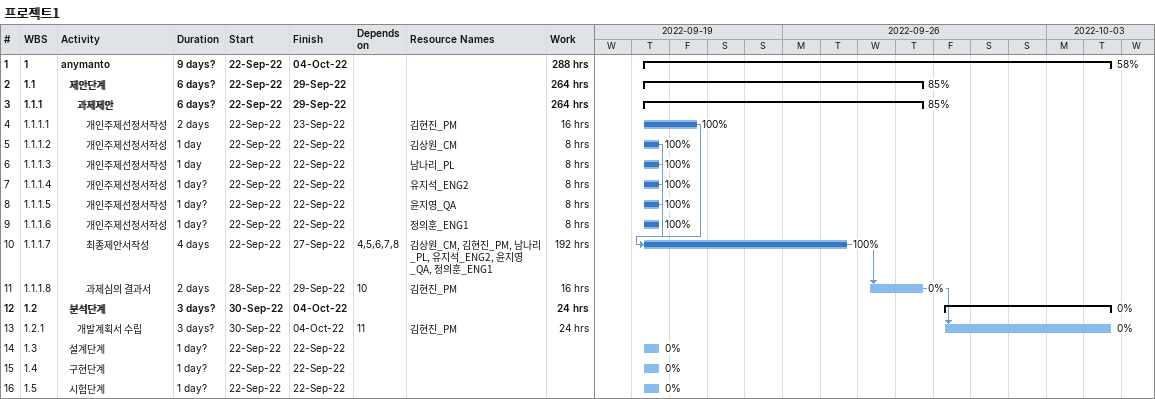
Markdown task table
프로젝트1

| ID | WBS | Task | Duration | Start | Finish | Predecessors | Resources | % complete | Work (h) |
|---|---|---|---|---|---|---|---|---|---|
| 1 | 1 | **anymanto** | 9d? | 2022-09-22 | 2022-10-04 |  |  | 58 | 288 |
| 2 | 1.1 | **제안단계** | 6d? | 2022-09-22 | 2022-09-29 |  |  | 85 | 264 |
| 3 | 1.1.1 | **과제제안** | 6d? | 2022-09-22 | 2022-09-29 |  |  | 85 | 264 |
| 4 | 1.1.1.1 | 개인주제선정서작성 | 2d | 2022-09-22 | 2022-09-23 |  | 김현진_PM | 100 | 16 |
| 5 | 1.1.1.2 | 개인주제선정서작성 | 1d | 2022-09-22 | 2022-09-22 |  | 김상원_CM | 100 | 8 |
| 6 | 1.1.1.3 | 개인주제선정서작성 | 1d | 2022-09-22 | 2022-09-22 |  | 남나리_PL | 100 | 8 |
| 7 | 1.1.1.4 | 개인주제선정서작성 | 1d? | 2022-09-22 | 2022-09-22 |  | 유지석_ENG2 | 100 | 8 |
| 8 | 1.1.1.5 | 개인주제선정서작성 | 1d? | 2022-09-22 | 2022-09-22 |  | 윤지영_QA | 100 | 8 |
| 9 | 1.1.1.6 | 개인주제선정서작성 | 1d? | 2022-09-22 | 2022-09-22 |  | 정의훈_ENG1 | 100 | 8 |
| 10 | 1.1.1.7 | 최종제안서작성 | 4d | 2022-09-22 | 2022-09-27 | 4, 5, 6, 7, 8 | 김상원_CM, 김현진_PM, 남나리_PL, 유지석_ENG2, 윤지영_QA, 정의훈_ENG1 | 100 | 192 |
| 11 | 1.1.1.8 | 과제심의 결과서 | 2d | 2022-09-28 | 2022-09-29 | 10 | 김현진_PM | 0 | 16 |
| 12 | 1.2 | **분석단계** | 3d? | 2022-09-30 | 2022-10-04 |  |  | 0 | 24 |
| 13 | 1.2.1 | 개발계획서 수립 | 3d? | 2022-09-30 | 2022-10-04 | 11 | 김현진_PM | 0 | 24 |
| 14 | 1.3 | 설계단계 | 1d? | 2022-09-22 | 2022-09-22 |  |  | 0 |  |
| 15 | 1.4 | 구현단계 | 1d? | 2022-09-22 | 2022-09-22 |  |  | 0 |  |
| 16 | 1.5 | 시험단계 | 1d? | 2022-09-22 | 2022-09-22 |  |  | 0 |  |
